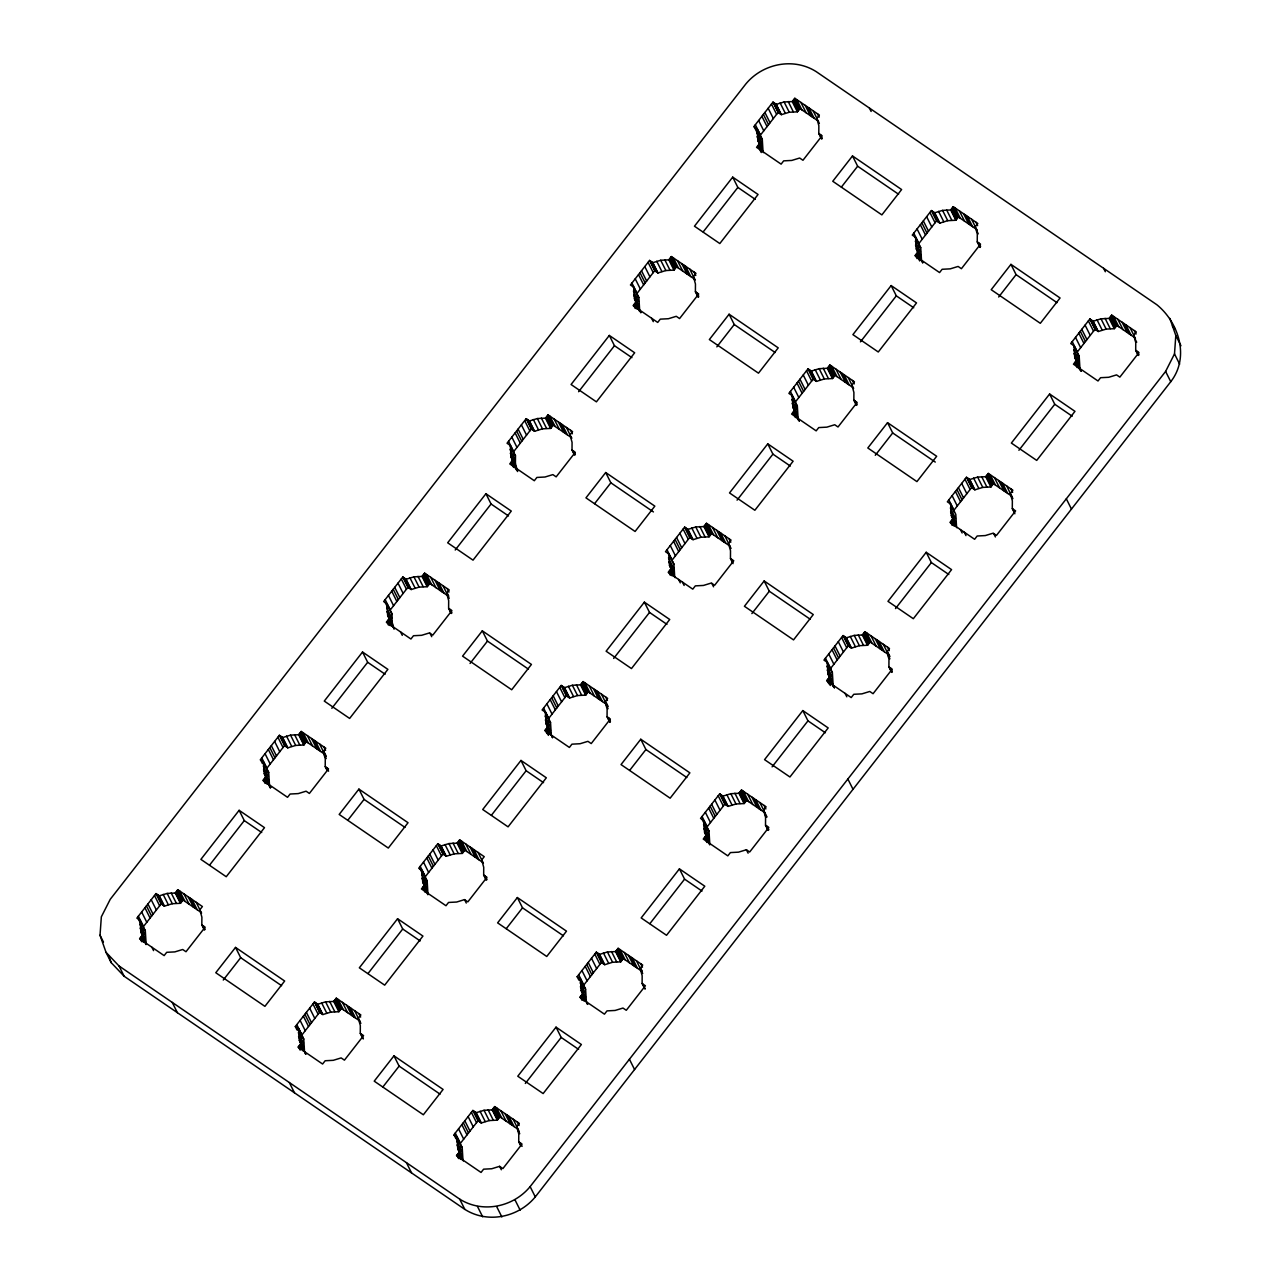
<?xml version="1.0" encoding="UTF-8"?>
<svg xmlns="http://www.w3.org/2000/svg" width="1281" height="1281" viewBox="0 0 1281 1281"><rect width="100%" height="100%" fill="white"/><g stroke="black" fill="none" stroke-linecap="round" stroke-linejoin="round"><path stroke-width="1.5" d="M100.03 935.226L101.343 916.828L110.246 899.294L745.718 84.098C762.563 63.554 793.403 57.149 816.173 71.624L1156.839 304.734C1179.048 322.78 1189.729 357.495 1170.754 381.706L535.282 1196.902C518.437 1217.446 487.597 1223.851 464.827 1209.376L124.161 976.266L111.159 962.607L106.019 952.311L100.03 935.226L103.457 942.079M106.019 952.311L119.005 965.97L459.671 1199.096C482.441 1213.555 513.281 1207.166 530.126 1186.622L1165.614 371.426L1174.501 353.892L1175.814 335.494L1169.841 318.393M146.434 944.081L140.862 931.895L140.157 920.382L136.875 918.125L155.994 893.594L159.276 895.835L164.432 906.115L172.294 903.713L180.429 903.297L182.991 900.015L177.835 889.719L175.273 893.017L167.154 893.433L159.276 895.835M140.862 931.895L146.018 942.176L145.297 930.663L140.157 920.382M204.4 930.102L201.822 924.946L201.886 917.196L199.836 909.814L202.398 906.532L177.835 889.719M264.254 773.596L270.691 787.511L264.254 773.596L263.55 762.083L260.267 759.825L279.386 735.294L282.669 737.552L287.825 747.832L295.687 745.43L303.821 744.998L306.383 741.715L301.227 731.435L298.665 734.718L290.547 735.134L282.669 737.552M269.41 783.892L268.706 772.363L263.55 762.083M299.322 1040.316L305.743 1054.215L299.322 1040.316L298.601 1028.803L295.319 1026.545L314.437 1002.014L317.736 1004.272L322.876 1014.552L330.754 1012.15L338.873 1011.718L341.435 1008.435L336.279 998.155L333.733 1001.438L325.598 1001.854L317.736 1004.272M304.462 1050.596L303.757 1039.083L298.601 1028.803M326.943 770.089L325.214 766.662L325.278 758.912L323.228 751.531L325.79 748.232L301.227 731.435M393.219 627.498L387.647 615.312L386.942 603.783L383.659 601.542L402.778 577.01L406.077 579.252L411.217 589.532L419.079 587.13L427.214 586.714L429.775 583.431L424.619 573.135L422.057 576.418L413.939 576.85L406.077 579.252M362.843 1038.523L360.281 1033.383L360.329 1025.633L358.28 1018.235L360.842 1014.952L336.279 998.155M394.084 629.211L392.034 621.829L392.098 614.079L386.942 603.783M428.286 894.218L422.714 882.033L421.993 870.504L418.711 868.262L437.83 843.731L441.128 845.972L446.268 856.252L454.147 853.851L462.265 853.418L464.827 850.136L459.687 839.856L457.125 843.138L448.99 843.571L441.128 845.972M422.714 882.033L427.854 892.313L427.149 880.8L421.993 870.504M451.184 613.503L448.622 608.363L448.67 600.613L446.621 593.231L449.183 589.949L424.619 573.135M463.338 1160.938L457.765 1148.753L457.061 1137.224L453.762 1134.982L472.897 1110.435L476.18 1112.693L481.336 1122.973L489.198 1120.571L497.332 1120.138L499.878 1116.856L494.738 1106.576L492.176 1109.858L484.042 1110.291L476.18 1112.693M517.62 471.552L511.055 457.013L510.334 445.5L507.052 443.242L526.171 418.711L529.469 420.969L534.609 431.249L542.487 428.847L550.606 428.414L553.168 425.132L548.012 414.852L545.466 418.134L537.331 418.551L529.469 420.969M457.765 1148.753L462.905 1159.033L462.201 1147.504L457.061 1137.224M486.252 880.223L483.674 875.083L483.722 867.333L481.688 859.951L484.234 856.669L459.687 839.856M517.476 470.912L515.426 463.53L515.49 455.78L510.334 445.5M546.106 723.733L552.527 737.632L546.106 723.733L545.386 712.22L542.103 709.962L561.238 685.431L564.521 687.673L569.661 697.969L577.539 695.551L585.657 695.135L588.219 691.852L583.079 681.572L580.517 684.855L572.383 685.271L564.521 687.673M520.438 1145.23L518.725 1141.803L518.773 1134.053L516.739 1126.672L519.301 1123.389L494.738 1106.576M551.246 734.013L550.542 722.5L545.386 712.22M574.577 455.219L572.015 450.079L572.063 442.313L570.013 434.932L572.575 431.649L548.012 414.852M581.158 990.453L587.595 1004.352L581.158 990.453L580.453 978.94L577.155 976.682L596.289 952.151L599.572 954.393L604.728 964.689L612.59 962.271L620.725 961.855L623.287 958.572L618.131 948.292L615.569 951.575L607.434 951.991L599.572 954.393M634.447 298.729L640.868 312.628L634.447 298.729L633.727 287.2L630.444 284.958L649.563 260.427L652.862 262.669L658.002 272.949L665.88 270.547L673.998 270.115L676.56 266.832L671.42 256.552L668.858 259.835L660.724 260.267L652.862 262.669M586.314 1000.733L585.593 989.22L580.453 978.94M609.644 721.94L607.066 716.8L607.114 709.034L605.08 701.652L607.626 698.369L583.079 681.572M639.587 309.009L638.883 297.48L633.727 287.2M675.071 577.635L669.499 565.433L668.794 553.92L665.496 551.679L684.63 527.131L687.913 529.389L693.069 539.669L700.931 537.267L709.066 536.835L711.612 533.553L706.471 523.272L703.91 526.555L695.775 526.987L687.913 529.389M644.695 988.66L642.117 983.52L642.165 975.754L640.132 968.372L642.694 965.089L618.131 948.292M669.499 565.433L674.639 575.729L673.934 564.2L668.794 553.92M697.985 296.92L695.407 291.78L695.455 284.03L693.405 276.648L695.967 273.365L671.42 256.552M710.122 844.355L704.55 832.154L703.845 820.641L700.547 818.399L719.682 793.852L722.964 796.109L728.12 806.39L735.983 803.988L744.117 803.555L746.679 800.273L741.523 789.993L738.961 793.275L730.843 793.708L722.964 796.109M763.412 152.615L757.84 140.43L757.119 128.917L753.836 126.659L772.971 102.128L776.254 104.369L781.394 114.666L789.272 112.248L797.39 111.831L799.952 108.549L794.812 98.269L792.25 101.551L784.116 101.968L776.254 104.369M704.55 832.154L709.706 842.45L708.985 830.921L703.845 820.641M733.036 563.64L730.458 558.5L730.506 550.75L728.473 543.368L731.035 540.086L706.471 523.272M757.84 140.43L762.98 150.71L762.275 139.197L757.119 128.917M792.891 407.15L799.312 421.049L792.891 407.15L792.186 395.637L788.888 393.379L808.023 368.848L811.305 371.09L816.461 381.386L824.323 378.968L832.458 378.552L835.02 375.269L829.864 364.989L827.302 368.271L819.167 368.688L811.305 371.09M768.088 830.36L765.51 825.22L765.574 817.47L763.524 810.088L766.086 806.806L741.523 789.993M798.047 417.43L797.326 405.917L792.186 395.637M821.377 138.636L818.799 133.496L818.847 125.73L816.814 118.348L819.36 115.066L794.812 98.269M827.942 673.87L834.379 687.769L827.942 673.87L827.238 662.341L823.955 660.099L843.074 635.568L846.357 637.81L851.513 648.09L859.375 645.688L867.509 645.272L870.071 641.989L864.915 631.693L862.353 634.976L854.235 635.408L846.357 637.81M833.098 684.15L832.378 672.637L827.238 662.341M856.429 405.356L853.851 400.2L853.899 392.45L851.865 385.069L854.427 381.786L829.864 364.989M916.283 248.85L922.72 262.765L916.283 248.85L915.579 237.337L912.28 235.096L931.415 210.548L934.698 212.806L939.854 223.086L947.716 220.684L955.85 220.252L958.412 216.969L953.256 206.689L950.694 209.972L942.576 210.388L934.698 212.806M891.48 672.061L888.902 666.921L888.966 659.171L886.916 651.789L889.478 648.506L864.915 631.693M921.439 259.146L920.719 247.617L915.579 237.337M956.907 527.756L951.335 515.57L950.63 504.057L947.348 501.8L966.466 477.269L969.749 479.526L974.905 489.806L982.767 487.404L990.902 486.972L993.464 483.69L988.308 473.41L985.746 476.692L977.627 477.108L969.749 479.526M951.335 515.57L956.491 525.851L955.786 514.338L950.63 504.057M979.821 247.057L977.243 241.917L977.307 234.167L975.257 226.785L977.819 223.486L953.256 206.689M1014.872 513.777L1012.294 508.637L1012.358 500.887L1010.309 493.489L1012.871 490.207L988.308 473.41M1074.727 357.287L1081.164 371.186L1074.727 357.287L1074.022 345.758L1070.74 343.516L1089.859 318.985L1093.157 321.227L1098.297 331.507L1106.176 329.105L1114.294 328.689L1116.856 325.39L1111.7 315.11L1109.154 318.393L1101.02 318.825L1093.157 321.227M1079.883 367.567L1079.178 356.054L1074.022 345.758M1138.265 355.478L1135.703 350.337L1135.751 342.587L1133.701 335.206L1136.263 331.923L1111.7 315.11M155.994 893.594L161.15 903.874L143.504 926.499L138.364 916.203M279.386 735.294L284.542 745.574L266.912 768.2L261.756 757.92M402.778 577.01L407.934 587.29L390.305 609.9L385.149 599.62M526.171 418.711L531.327 428.991L513.697 451.617L508.541 441.337M649.563 260.427L654.719 270.707L637.089 293.317L631.933 283.037M772.971 102.128L778.111 112.408L760.482 135.033L755.326 124.753M239.131 810.313L200.893 859.375L226.241 876.732L264.494 827.654L239.131 810.313L244.287 820.593L261.724 832.522M362.539 652.013L324.285 701.091L349.633 718.433L387.887 669.371L362.539 652.013L367.679 662.293L385.117 674.222M485.931 493.729L447.677 542.792L473.025 560.149L511.279 511.071L485.931 493.729L491.071 504.009L508.509 515.939M609.324 335.43L571.07 384.508L596.418 401.85L634.671 352.771L609.324 335.43L614.464 345.71L631.901 357.639M732.716 177.13L694.462 226.209L719.81 243.55L758.064 194.488L732.716 177.13L737.856 187.426L755.294 199.356M142.143 935.514L139.581 938.797L164.144 955.61L166.706 952.311L174.824 951.895L182.703 949.493L185.985 951.735L205.12 927.204L201.822 924.946M265.535 777.215L262.973 780.497L287.536 797.31L290.098 794.028L298.233 793.596L306.095 791.194L309.378 793.451L328.512 768.904L325.214 766.662M388.928 618.931L386.366 622.214L410.929 639.011L413.491 635.728L421.625 635.312L429.487 632.91L432.77 635.152L451.905 610.621L448.622 608.363M512.32 460.632L509.774 463.914L534.321 480.727L536.883 477.445L545.017 477.012L552.88 474.611L556.162 476.852L575.297 452.321L572.015 450.079M635.728 302.348L633.166 305.631L657.713 322.428L660.275 319.145L668.41 318.729L676.272 316.311L679.571 318.569L698.689 294.038L695.407 291.78M759.121 144.048L756.559 147.331L781.122 164.144L783.668 160.862L791.802 160.429L799.664 158.027L802.963 160.269L822.082 135.738L818.799 133.496M209.62 865.059L244.287 820.593M331.827 708.297L367.679 662.293M455.219 550.013L491.071 504.009M578.612 391.714L614.464 345.71M703.205 231.893L737.856 187.426M235.528 947.412L215.784 972.727L264.911 1006.354L284.654 981.022L235.528 947.412L240.684 957.692L281.612 985.697M358.92 789.112L339.177 814.444L388.303 848.054L408.047 822.722L358.92 789.112L364.076 799.392L405.004 827.414M482.313 630.828L462.569 656.144L511.695 689.754L531.439 664.439L482.313 630.828L487.469 641.108L528.396 669.114M605.705 472.529L585.961 497.861L635.088 531.471L654.831 506.139L605.705 472.529L610.861 482.809L653.422 511.936M729.097 314.229L709.354 339.561L758.48 373.171L778.224 347.856L729.097 314.229L734.253 324.525L775.181 352.531M852.505 155.946L832.762 181.278L881.872 214.888L901.616 189.556L852.505 155.946L857.646 166.226L898.573 194.232M223.262 980.045L240.684 957.692M347.808 820.256L364.076 799.392M470.047 663.446L487.469 641.108M594.592 503.673L610.861 482.809M716.832 346.863L734.253 324.525M841.393 187.09L857.646 166.226M314.437 1002.014L319.593 1012.294L301.964 1034.92L296.808 1024.64M437.83 843.731L442.986 854.011L425.356 876.62L420.2 866.34M561.238 685.431L566.378 695.711L548.748 718.337L543.592 708.057M684.63 527.131L689.77 537.428L672.141 560.037L667.001 549.757M808.023 368.848L813.163 379.128L795.533 401.754L790.393 391.458M931.415 210.548L936.571 220.844L918.925 243.454L913.785 233.174M397.59 918.733L359.337 967.812L384.684 985.153L422.938 936.075L397.59 918.733L402.73 929.013L420.168 940.943M520.983 760.434L482.729 809.512L508.077 826.853L546.33 777.791L520.983 760.434L526.139 770.73L543.56 782.659M644.375 602.15L606.121 651.212L631.469 668.57L669.723 619.492L644.375 602.15L649.531 612.43L666.953 624.359M767.767 443.85L729.513 492.929L754.861 510.27L793.115 461.208L767.767 443.85L772.923 454.147L790.345 466.06M891.16 285.567L852.906 334.629L878.27 351.987L916.523 302.908L891.16 285.567L896.316 295.847L913.737 307.776M300.587 1043.935L298.041 1047.217L322.588 1064.031L325.15 1060.748L333.284 1060.316L341.146 1057.914L344.429 1060.156L363.564 1035.624L360.281 1033.383M423.995 885.651L421.433 888.934L445.98 905.731L448.542 902.448L456.676 902.032L464.539 899.614L467.837 901.872L486.956 877.341L483.674 875.083M547.387 727.352L544.825 730.634L569.388 747.447L571.934 744.165L580.069 743.733L587.931 741.331L591.23 743.572L610.348 719.041L607.066 716.8M670.78 569.068L668.218 572.351L692.781 589.148L695.343 585.865L703.461 585.449L711.339 583.031L714.622 585.289L733.741 560.758L730.458 558.5M794.172 410.769L791.61 414.051L816.173 430.864L818.735 427.582L826.853 427.149L834.732 424.748L838.014 426.989L857.133 402.458L853.851 400.2M917.564 252.469L915.002 255.752L939.565 272.565L942.127 269.282L950.246 268.85L958.124 266.448L961.407 268.706L980.525 244.159L977.243 241.917M368.063 973.48L402.73 929.013M491.472 815.196L526.139 770.73M613.663 658.434L649.531 612.43M737.055 500.15L772.923 454.147M860.448 341.851L896.316 295.847M393.972 1055.832L374.228 1081.164L423.354 1114.774L443.098 1089.442L393.972 1055.832L399.128 1066.112L440.056 1094.134M517.364 897.549L497.62 922.864L546.747 956.475L566.49 931.159L517.364 897.549L522.52 907.829L563.448 935.835M640.772 739.249L621.029 764.581L670.139 798.191L689.883 772.859L640.772 739.249L645.912 749.529L686.84 777.535M764.165 580.95L744.421 606.281L793.531 639.892L813.275 614.56L764.165 580.95L769.305 591.246L810.249 619.251M887.557 422.666L867.813 447.982L916.924 481.608L936.667 456.276L887.557 422.666L892.697 432.946L935.274 462.073M1010.949 264.366L991.206 289.698L1040.316 323.308L1060.06 297.977L1010.949 264.366L1016.089 274.646L1057.033 302.668M382.875 1086.977L399.128 1066.112M506.267 928.677L522.52 907.829M629.66 770.393L645.912 749.529M751.883 613.583L769.305 591.246M875.275 455.299L892.697 432.946M998.684 297L1016.089 274.646M472.897 1110.435L478.037 1120.731L460.407 1143.341L455.267 1133.061M596.289 952.151L601.43 962.431L583.8 985.057L578.66 974.761M719.682 793.852L724.838 804.148L707.192 826.757L702.052 816.477M829.095 670.379L848.23 645.848L843.074 635.568M966.466 477.269L971.622 487.549L953.993 510.174L948.837 499.894M1089.859 318.985L1095.015 329.265L1077.385 351.875L1072.229 341.595M556.034 1027.154L517.78 1076.232L543.144 1093.574L581.382 1044.511L556.034 1027.154L561.19 1037.45L578.612 1049.363M679.426 868.87L641.173 917.933L666.536 935.29L704.79 886.212L679.426 868.87L684.582 879.15L702.004 891.08M802.819 710.571L764.565 759.649L789.929 776.991L828.183 727.928L802.819 710.571L807.975 720.851L825.396 732.78M926.211 552.287L887.973 601.349L913.321 618.707L951.575 569.629L926.211 552.287L931.367 562.567L948.805 574.496M1049.619 393.988L1011.366 443.066L1036.713 460.407L1074.967 411.345L1049.619 393.988L1054.759 404.268L1072.197 416.197M459.046 1152.372L456.484 1155.654L481.048 1172.451L483.61 1169.169L491.728 1168.752L499.606 1166.334L502.889 1168.592L522.008 1144.061L518.725 1141.803M582.439 994.072L579.877 997.355L604.44 1014.168L607.002 1010.885L615.12 1010.453L622.998 1008.051L626.281 1010.293L645.4 985.762L642.117 983.52M705.831 835.772L703.269 839.055L727.832 855.868L730.394 852.586L738.513 852.153L746.391 849.751L749.673 852.009L768.808 827.462L765.51 825.22M829.223 677.489L826.661 680.771L851.225 697.569L853.787 694.286L861.921 693.87L869.783 691.468L873.066 693.71L892.2 669.178L888.902 666.921M952.616 519.189L950.054 522.472L974.617 539.285L977.179 536.002L985.313 535.57L993.175 533.168L996.458 535.426L1015.593 510.879L1012.294 508.637M1076.008 360.906L1073.462 364.188L1098.009 380.985L1100.571 377.703L1108.706 377.287L1116.568 374.885L1119.85 377.126L1138.985 352.595L1135.703 350.337M525.322 1083.454L561.19 1037.45M649.915 923.617L684.582 879.15M772.107 766.855L807.975 720.851M895.499 608.571L931.367 562.567M1018.907 450.272L1054.759 404.268M799.952 108.549L818.383 121.151M958.412 216.969L976.827 229.571M1116.856 325.39L1135.27 338.008M778.111 112.408L781.394 114.666M936.571 220.844L939.854 223.086M1095.015 329.265L1098.297 331.507M760.626 138.076L762.275 139.197M919.085 246.496L920.719 247.617M1077.529 354.917L1079.178 356.054M676.56 266.832L694.991 279.45M835.02 375.269L853.434 387.871M993.464 483.69L1011.878 496.291M654.719 270.707L658.002 272.949M813.163 379.128L816.461 381.386M971.622 487.549L974.905 489.806M637.233 296.359L638.883 297.48M795.693 404.796L797.326 405.917M553.168 425.132L571.582 437.734M711.612 533.553L730.042 546.154M870.071 641.989L888.486 654.591M531.327 428.991L534.609 431.249M689.77 537.428L693.069 539.669M848.23 645.848L851.513 648.09M513.841 454.659L515.49 455.78M673.934 564.2L668.266 553.568M832.378 672.637L826.725 662.005M429.775 583.431L448.19 596.033M588.219 691.852L606.65 704.454M746.679 800.273L765.093 812.875M407.934 587.29L411.217 589.532M566.378 695.711L569.661 697.969M724.838 804.148L728.12 806.39M392.098 614.079L386.43 603.431M548.892 721.379L550.542 722.5M706.215 829.031L708.985 830.921M306.383 741.715L324.798 754.317M464.827 850.136L483.257 862.753M623.287 958.572L641.701 971.174M284.542 745.574L287.825 747.832M442.986 854.011L446.268 856.252M601.43 962.431L604.728 964.689M267.056 771.242L268.706 772.363M424.379 878.894L427.149 880.8M585.593 989.22L579.941 978.588M182.991 900.015L201.405 912.616M341.435 1008.435L359.849 1021.037M499.878 1116.856L518.309 1129.458M161.15 903.874L164.432 906.115M319.593 1012.294L322.876 1014.552M478.037 1120.731L481.336 1122.973M142.527 928.757L145.297 930.663M303.757 1039.083L298.089 1028.451M460.552 1146.383L462.201 1147.504M1172.387 325.95L1174.981 328.689M1175.814 335.494L1180.97 345.774M1174.501 353.892L1179.657 364.172M1165.614 371.426L1170.754 381.706M1103.614 268.321L1105.327 271.748M1134.342 330.61L1136.071 334.037M1130.13 327.712L1135.43 338.632M1134.982 338.825L1136.695 342.251M1125.903 324.83L1131.059 335.11M1123.981 323.517L1129.137 333.797M1137.336 351.458L1139.049 354.901M1122.06 322.204L1127.216 332.484M1136.215 350.69L1137.928 354.116M1117.849 319.321L1122.989 329.601M1113.621 316.423L1118.777 326.703M1111.3 315.622L1116.456 325.918M1110.419 316.759L1115.575 327.039M1109.554 317.88L1114.694 328.176M1109.154 318.393L1114.294 328.689M1105.071 318.361L1110.227 328.641M1101.02 318.825L1106.176 329.105M1097.016 319.786L1102.172 330.066M1092.629 320.874L1097.785 331.155M1091.508 320.106L1096.664 330.386M1090.371 319.337L1095.527 329.617M1088.37 320.891L1093.526 331.187M1085.087 325.118L1090.227 335.398M1081.788 329.329L1086.945 339.609M1080.299 331.251L1085.455 341.531M1078.81 333.156L1083.95 343.452M1075.512 337.383L1080.668 347.663M1073.51 345.406L1078.666 355.702M1073.734 349.665L1078.89 359.945M1073.974 353.524L1079.114 363.804M1075.608 361.418L1079.899 369.985M1074.727 362.539L1077.305 367.679M975.898 222.189L977.611 225.616M971.671 219.291L976.971 230.212M976.538 230.404L978.252 233.831M967.459 216.409L972.599 226.689M965.538 215.096L970.694 225.376M978.892 243.038L980.606 246.464M963.616 213.783L968.772 224.063M977.755 242.269L980.333 247.409M959.389 210.885L964.545 221.181M955.178 208.002L960.318 218.282M952.856 207.202L958.012 217.482M951.975 208.323L957.131 218.619M951.094 209.46L956.25 219.74M950.694 209.972L955.85 220.252M946.627 209.924L951.783 220.22M942.576 210.388L947.716 220.684M938.573 211.349L943.729 221.645M934.185 212.454L939.341 222.734M933.064 211.685L938.204 221.965M931.928 210.901L937.084 221.181M929.926 212.47L935.066 222.75M926.627 216.681L931.783 226.977M1066.32 498.789L1071.46 509.085M869.415 108.052L871.128 111.479M923.345 220.908L928.501 231.188M921.856 222.814L926.996 233.11M920.35 224.735L925.506 235.015M917.068 228.947L922.224 239.243M915.066 236.985L920.206 247.265M915.291 241.228L920.431 251.524M915.515 245.087L920.671 255.367M917.164 252.981L920.591 259.851M916.283 254.118L919.71 260.972M915.403 255.239L917.116 258.666M1010.949 488.894L1012.663 492.32M1006.738 486.011L1012.887 498.645M1002.511 483.129L1007.667 493.409M817.454 113.753L819.167 117.179M1000.589 481.816L1005.745 492.096M998.668 480.503L1003.824 490.783M1012.823 508.989L1014.536 512.416M813.227 110.871L819.376 123.488M994.456 477.605L999.596 487.885M809 107.972L814.156 118.268M807.094 106.659L812.234 116.955M820.448 134.617L822.162 138.044M990.229 474.723L995.385 485.003M805.173 105.346L810.313 115.642M819.312 133.848L821.89 138.988M987.907 473.922L993.063 484.202M800.945 102.464L806.101 112.744M987.027 475.043L992.183 485.339M986.146 476.18L991.302 486.46M796.734 99.582L801.874 109.862M985.746 476.692L990.902 486.972M794.412 98.781L799.552 109.061M793.531 99.902L798.671 110.182M981.678 476.644L986.834 486.94M792.651 101.039L797.791 111.319M792.25 101.551L797.39 111.831M977.627 477.108L982.767 487.404M788.183 101.503L793.323 111.783M973.624 478.069L978.78 488.365M784.116 101.968L789.272 112.248M969.237 479.174L974.393 489.454M780.129 102.928L785.269 113.208M968.116 478.389L973.256 488.685M966.979 477.621L972.135 487.901M993.688 533.52L995.401 536.947M964.977 479.19L970.117 489.47M775.742 104.017L780.882 114.313M774.605 103.249L779.761 113.529M773.484 102.48L778.624 112.76M961.695 483.401L966.835 493.681M771.466 104.049L776.622 114.329M768.184 108.261L773.34 118.541M958.396 487.629L963.552 497.909M956.907 489.534L962.063 499.83M955.418 491.456L960.558 501.736M764.901 112.472L770.041 122.768M763.396 114.393L768.552 124.673M952.119 495.667L957.275 505.963M761.907 116.315L767.063 126.595M758.624 120.526L763.764 130.806M950.118 503.705L954.409 512.272M964.257 532.191L965.97 535.618M950.342 507.949L955.482 518.245M960.414 529.565L962.143 532.992M950.582 511.808L955.722 522.088M756.607 128.564L761.763 138.844M952.215 519.702L955.658 526.555M755.486 127.78L759.777 136.362M754.349 127.011L756.927 132.151M951.335 520.839L953.913 525.979M756.831 132.808L761.987 143.088M950.454 521.959L952.183 525.386M757.071 136.667L762.227 146.947M758.72 144.561L762.147 151.414M757.84 145.698L761.266 152.551M852.505 380.473L854.219 383.9M848.278 377.591L853.578 388.495M844.067 374.692L849.207 384.973M842.145 373.379L847.285 383.659M855.5 401.337L857.213 404.764M840.224 372.066L845.38 382.362M854.363 400.553L856.076 403.995M835.997 369.184L841.153 379.464M831.785 366.302L836.925 376.582M829.464 365.501L834.62 375.781M828.583 366.622L833.739 376.902M827.702 367.759L832.858 378.039M827.302 368.271L832.458 378.552M823.235 368.223L828.391 378.503M819.167 368.688L824.323 378.968M815.18 369.649L820.336 379.929M810.793 370.737L815.949 381.033M809.656 369.969L814.812 380.249M808.535 369.2L813.675 379.48M806.534 370.769L811.674 381.049M803.235 374.981L808.391 385.261M799.952 379.192L805.109 389.472M798.463 381.114L803.603 391.394M796.958 383.035L802.114 393.315M793.676 387.246L798.832 397.526M791.674 395.285L796.814 405.565M791.882 399.528L797.038 409.808M792.122 403.387L797.278 413.667M793.772 411.281L798.063 419.848M792.891 412.402L795.469 417.558M887.557 647.193L889.27 650.62M887.317 651.276L889.895 656.416M883.346 644.311L889.494 656.929M888.197 655.408L889.911 658.834M879.118 641.413L884.258 651.693M694.062 272.052L695.775 275.479M877.197 640.1L882.353 650.38M890.551 668.058L892.265 671.484M875.275 638.787L880.431 649.067M889.414 667.273L891.992 672.413M689.835 269.154L695.135 280.075M871.064 635.904L876.204 646.184M685.607 266.272L690.763 276.552M683.686 264.959L688.842 275.239M697.04 292.901L698.769 296.327M866.837 633.006L871.993 643.302M681.78 263.646L686.92 273.926M695.919 292.132L698.497 297.272M864.515 632.206L869.671 642.502M677.553 260.764L682.709 271.044M863.634 633.342L868.79 643.622M862.753 634.463L867.91 644.759M673.326 257.865L678.482 268.145M862.353 634.976L867.509 645.272M671.02 257.065L676.16 267.345M670.139 258.202L675.279 268.482M858.286 634.944L863.442 645.224M669.258 259.322L674.398 269.602M668.858 259.835L673.998 270.115M854.235 635.408L859.375 645.688M664.791 259.803L669.931 270.083M850.232 636.369L855.388 646.649M660.724 260.267L665.88 270.547M845.844 637.458L851 647.738M656.737 261.228L661.877 271.508M844.723 636.689L849.863 646.969M843.587 635.92L848.743 646.2M841.585 637.474L846.725 647.77M652.349 262.317L657.489 272.597M651.212 261.548L656.368 271.828M650.091 260.764L655.231 271.06M838.286 641.701L843.442 651.981M648.074 262.333L653.23 272.613M644.791 266.56L649.931 276.84M835.004 645.912L840.16 656.192M833.515 647.834L838.655 658.114M832.026 649.755L837.166 660.035M641.509 270.771L646.649 281.051M640.004 272.693L645.16 282.973M828.727 653.967L833.883 664.247M638.514 274.598L643.67 284.894M845.092 693.373L846.805 696.8M825.444 658.178L830.6 668.474M635.232 278.826L640.372 289.106M828.167 666.36L829.88 669.787M826.95 666.248L832.09 676.528M651.581 318.232L653.294 321.659M827.19 670.107L832.33 680.387M633.214 286.848L638.37 297.144M828.823 678.001L833.114 686.568M827.942 679.122L830.52 684.262M633.438 291.107L638.595 301.387M828.583 682.084L830.296 685.511M827.062 680.259L828.775 683.686M633.679 294.966L638.835 305.246M635.328 302.86L639.619 311.427M634.447 303.981L637.009 309.121M633.567 305.118L635.28 308.545M729.113 538.773L730.827 542.199M847.878 779.024L853.018 789.304M724.886 535.874L731.051 548.508M720.675 532.992L725.815 543.272M718.753 531.679L723.893 541.959M716.832 530.366L721.972 540.646M730.971 558.852L732.684 562.279M712.604 527.468L717.76 537.764M708.393 524.586L713.533 534.866M706.071 523.785L711.211 534.065M705.191 524.922L710.331 535.202M704.31 526.043L709.466 536.323M703.91 526.555L709.066 536.835M699.842 526.523L704.982 536.803M695.775 526.987L700.931 537.267M691.788 527.948L696.928 538.228M687.401 529.037L692.557 539.317M686.264 528.268L691.42 538.548M685.143 527.484L690.283 537.78M711.852 583.383L713.565 586.81M683.125 529.053L688.281 539.333M679.843 533.264L684.999 543.56M676.56 537.492L681.7 547.772M675.055 539.413L680.211 549.693M673.566 541.319L678.722 551.599M670.283 545.546L675.423 555.826M682.421 582.054L684.134 585.481M668.49 557.827L673.646 568.107M678.578 579.428L680.291 582.855M668.73 561.67L673.886 571.966M670.379 569.581L673.806 576.434M669.499 570.702L672.077 575.842M668.618 571.838L670.331 575.265M764.165 805.493L765.878 808.919M759.937 802.595L766.951 816.942M764.805 813.707L766.518 817.134M755.726 799.712L760.866 809.992M570.653 430.336L572.383 433.763M753.804 798.399L758.96 808.679M767.159 826.341L768.872 829.768M751.883 797.086L757.039 807.366M766.022 825.572L767.735 828.999M566.442 427.454L571.742 438.358M747.672 794.188L752.812 804.484M562.215 424.571L567.371 434.851M560.293 423.258L565.449 433.538M573.648 451.2L575.361 454.627M743.444 791.306L748.584 801.586M558.388 421.945L563.528 432.225M572.527 450.432L574.24 453.858M741.123 790.505L746.279 800.785M554.161 419.047L559.317 429.327M740.242 791.642L745.398 801.922M739.361 792.763L744.517 803.043M549.933 416.165L555.089 426.445M738.961 793.275L744.117 803.555M547.611 415.364L552.768 425.644M546.747 416.485L551.887 426.765M734.894 793.227L740.05 803.523M545.866 417.622L551.006 427.902M545.466 418.134L550.606 428.414M730.843 793.708L735.983 803.988M541.383 418.086L546.539 428.366M726.839 794.652L731.995 804.948M537.331 418.551L542.487 428.847M722.452 795.757L727.608 806.037M533.344 419.511L538.484 429.792M721.331 794.989L726.471 805.269M720.194 794.204L725.35 804.484M746.391 849.751L748.104 853.178M718.193 795.773L723.333 806.053M528.957 420.616L534.097 430.896M527.82 419.832L532.976 430.128M526.683 419.063L531.839 429.343M714.894 799.985L720.05 810.281M524.682 420.632L529.838 430.912M521.399 424.844L526.539 435.124M711.612 804.212L716.768 814.492M710.122 806.117L715.262 816.413M708.617 808.039L713.773 818.319M518.1 429.071L523.256 439.351M516.611 430.976L521.767 441.256M705.335 812.266L710.491 822.546M515.122 432.898L520.262 443.178M511.84 437.109L516.98 447.405M703.333 820.288L708.473 830.568M702.196 819.52L707.352 829.8M703.557 824.532L708.697 834.828M703.781 828.391L708.937 838.687M509.822 445.148L514.978 455.428M705.431 836.285L709.722 844.868M704.55 837.422L707.128 842.562M510.046 449.391L515.202 459.671M510.286 453.25L515.426 463.53M511.055 457.013L516.195 467.293M511.92 461.144L516.211 469.711M511.039 462.281L513.617 467.421M605.721 697.056L607.434 700.483M605.481 701.139L608.043 706.279M601.494 694.174L607.642 706.792M606.361 705.271L608.075 708.697M597.266 691.276L602.422 701.572M595.361 689.963L600.501 700.259M608.715 717.92L610.429 721.347M593.439 688.65L598.579 698.946M607.578 717.152L610.156 722.292M589.212 685.767L594.368 696.047M585.001 682.885L590.141 693.165M582.679 682.084L587.819 692.364M581.798 683.205L586.938 693.485M580.917 684.342L586.058 694.622M580.517 684.855L585.657 695.135M576.45 684.807L581.59 695.087M572.383 685.271L577.539 695.551M568.396 686.232L573.536 696.512M564.008 687.337L569.148 697.617M562.871 686.552L568.027 696.832M561.751 685.783L566.891 696.063M559.733 687.353L564.889 697.633M556.45 691.564L561.606 701.844M553.168 695.775L558.308 706.071M551.663 697.697L556.819 707.977M550.173 699.618L555.33 709.898M546.891 703.829L552.031 714.109M544.873 711.868L550.029 722.148M545.098 716.111L550.254 726.391M545.338 719.97L550.494 730.25M546.987 727.864L550.414 734.718M546.106 729.001L548.684 734.141M546.747 731.947L548.46 735.374M545.226 730.122L546.939 733.549M640.772 963.776L642.486 967.203M640.532 967.86L642.245 971.286M636.545 960.894L642.71 973.512M632.334 957.996L637.474 968.292M447.261 588.636L448.99 592.062M630.412 956.683L635.552 966.979M447.021 592.719L448.734 596.145M628.491 955.37L633.647 965.666M642.63 983.856L645.208 989.012M443.05 585.737L449.199 598.371M624.263 952.488L629.419 962.768M438.823 582.855L443.979 593.135M436.901 581.542L442.057 591.822M450.255 609.5L451.969 612.926M620.052 949.605L625.192 959.885M434.98 580.229L440.136 590.509M449.135 608.715L450.848 612.142M617.73 948.805L622.886 959.085M430.768 577.347L435.908 587.627M616.85 949.926L622.006 960.206M615.969 951.062L621.125 961.342M426.541 574.448L431.697 584.744M615.569 951.575L620.725 961.855M424.219 573.648L429.375 583.944M423.338 574.785L428.495 585.065M611.501 951.527L616.657 961.807M422.458 575.906L427.614 586.202M422.057 576.418L427.214 586.714M607.434 951.991L612.59 962.271M417.99 576.386L423.146 586.666M603.447 952.952L608.603 963.232M413.939 576.85L419.079 587.13M599.06 954.041L604.216 964.337M409.936 577.811L415.092 588.091M597.923 953.272L603.079 963.552M596.802 952.504L601.942 962.784M594.8 954.073L599.94 964.353M405.549 578.9L410.705 589.18M404.428 578.131L409.568 588.411M403.291 577.363L408.447 587.643M430 633.262L431.713 636.689M591.502 958.284L596.658 968.564M401.289 578.916L406.445 589.212M398.007 583.143L403.147 593.423M588.219 962.495L593.375 972.791M586.73 964.417L591.87 974.697M585.225 966.338L590.381 976.618M394.708 587.355L399.864 597.635M629.419 1059.243L634.575 1069.539M393.219 589.276L398.375 599.556M581.942 970.55L587.098 980.83M391.73 591.182L396.87 601.478M388.431 595.409L393.587 605.689M578.804 977.803L583.96 988.099M577.155 976.682L578.884 980.109M580.149 982.831L585.305 993.111M580.389 986.69L585.545 996.97M400.569 631.933L402.282 635.36M582.038 994.584L585.465 1001.438M385.293 602.662L387.022 606.089M581.158 995.721L583.736 1000.861M386.654 607.69L391.794 617.97M580.277 996.842L581.99 1000.269M386.894 611.549L392.034 621.829M387.647 615.312L392.803 625.592M388.527 619.444L391.97 626.297M387.647 620.564L390.225 625.704M386.766 621.701L388.495 625.128M478.101 852.457L483.401 863.378M473.874 849.575L479.03 859.855M471.952 848.262L477.108 858.542M485.307 876.204L487.036 879.631M470.047 846.949L475.187 857.229M484.186 875.435L485.899 878.862M465.82 844.067L470.976 854.347M461.592 841.169L466.748 851.449M459.287 840.368L464.427 850.648M458.406 841.505L463.546 851.785M457.525 842.626L462.665 852.906M457.125 843.138L462.265 853.418M453.058 843.106L458.198 853.386M448.99 843.571L454.147 853.851M445.003 844.531L450.143 854.811M440.616 845.62L445.756 855.9M439.479 844.852L444.635 855.132M438.358 844.083L443.498 854.363M464.539 899.614L466.268 903.057M436.341 845.636L441.497 855.916M433.058 849.863L438.198 860.143M429.775 854.075L434.916 864.355M428.27 855.996L433.426 866.276M426.781 857.902L431.937 868.198M423.499 862.129L428.639 872.409M421.481 870.151L426.637 880.447M420.36 869.383L422.922 874.523M421.705 874.411L426.861 884.691M421.945 878.27L427.101 888.55M423.595 886.164L427.886 894.73M422.714 887.285L425.276 892.425M517.38 1122.076L519.093 1125.503M513.153 1119.178L519.317 1131.812M518.02 1130.29L519.734 1133.717M508.941 1116.295L514.081 1126.575M323.869 746.919L325.582 750.362M507.02 1114.982L512.16 1125.262M520.374 1142.924L522.088 1146.351M323.629 751.002L326.207 756.158M505.098 1113.669L510.238 1123.949M519.237 1142.156L520.951 1145.582M319.658 744.037L325.806 756.671M324.509 755.15L326.223 758.576M500.871 1110.771L506.027 1121.067M315.43 741.155L320.586 751.435M313.509 739.842L318.665 750.122M326.863 767.783L328.577 771.21M496.66 1107.889L501.8 1118.169M311.587 738.529L316.743 748.809M325.726 767.015L327.456 770.441M494.338 1107.088L499.478 1117.368M307.376 735.63L312.516 745.91M493.457 1108.225L498.597 1118.505M492.577 1109.346L497.733 1119.626M303.149 732.748L308.305 743.028M492.176 1109.858L497.332 1120.138M530.126 1186.622L535.282 1196.902M300.827 731.947L305.983 742.227M299.946 733.068L305.102 743.364M488.109 1109.826L493.249 1120.106M299.065 734.205L304.221 744.485M298.665 734.718L303.821 744.998M484.042 1110.291L489.198 1120.571M294.598 734.67L299.754 744.966M480.055 1111.251L485.211 1121.532M290.547 735.134L295.687 745.43M475.667 1112.34L480.823 1122.62M286.544 736.095L291.7 746.391M474.53 1111.572L479.686 1121.852M473.41 1110.787L478.55 1121.083M499.606 1166.334L501.319 1169.761M471.392 1112.356L476.548 1122.636M515.01 1199.897L520.166 1210.177M282.156 737.199L287.312 747.48M281.035 736.415L286.175 746.711M279.899 735.646L285.055 745.926M468.109 1116.584L473.265 1126.864M277.897 737.216L283.037 747.496M274.614 741.427L279.754 751.723M464.827 1120.795L469.967 1131.075M463.322 1122.716L468.478 1132.996M461.833 1124.622L466.989 1134.902M271.316 745.654L276.472 755.934M269.827 747.56L274.967 757.856M458.55 1128.849L463.69 1139.129M268.337 749.481L273.477 759.761M496.708 1206.67L501.864 1216.95M265.039 753.692L270.195 763.988M456.532 1136.871L461.688 1147.152M455.412 1136.103L457.125 1139.53M454.275 1135.334L456.004 1138.761M456.757 1141.131L461.913 1151.411M456.997 1144.974L462.153 1155.27M263.037 761.731L268.177 772.011M458.646 1152.884L462.073 1159.737M260.78 760.177L262.493 763.62M457.765 1154.005L460.343 1159.145M263.262 765.974L268.402 776.27M456.885 1155.142L458.598 1158.568M263.502 769.833L268.642 780.113M265.135 777.727L270.291 788.023M264.254 778.864L266.832 784.004M477.509 1206.526L482.665 1216.822M263.374 779.985L265.103 783.412M459.671 1199.096L464.827 1209.376M358.92 1013.639L360.65 1017.066M354.709 1010.757L360.858 1023.391M350.482 1007.875L355.638 1018.155M348.56 1006.562L353.716 1016.842M346.655 1005.249L351.795 1015.529M360.794 1033.735L363.372 1038.875M342.427 1002.35L347.583 1012.63M338.2 999.468L343.356 1009.748M335.878 998.668L341.034 1008.948M335.014 999.788L340.154 1010.085M334.133 1000.925L339.273 1011.205M333.733 1001.438L338.873 1011.718M329.649 1001.39L334.805 1011.686M406.445 1162.668L411.585 1172.948M325.598 1001.854L330.754 1012.15M321.611 1002.815L326.751 1013.095M317.224 1003.92L322.364 1014.2M316.087 1003.135L321.243 1013.431M314.95 1002.366L320.106 1012.647M312.948 1003.936L318.104 1014.216M309.666 1008.147L314.806 1018.427M306.367 1012.374L311.523 1022.654M304.878 1014.28L310.034 1024.56M303.389 1016.201L308.529 1026.481M300.106 1020.413L305.246 1030.709M296.968 1027.682L298.681 1031.109M300.394 1034.536L302.108 1037.962M295.319 1026.545L297.032 1029.972M298.313 1032.694L303.469 1042.974M298.553 1036.553L303.693 1046.833M300.186 1044.447L303.629 1051.301M299.322 1045.584L301.035 1049.011M298.441 1046.705L300.154 1050.132M289.33 1082.541L294.486 1092.821M196.249 902.336L201.549 913.241M192.038 899.438L197.178 909.718M190.116 898.125L195.272 908.405M203.471 926.083L205.184 929.51M188.195 896.812L193.351 907.092M202.334 925.298L204.063 928.725M183.984 893.93L189.124 904.21M179.756 891.032L184.912 901.328M177.435 890.231L182.591 900.527M176.554 891.368L181.71 901.648M175.673 892.489L180.829 902.785M175.273 893.017L180.429 903.297M171.206 892.969L176.362 903.249M167.154 893.433L172.294 903.713M163.151 894.394L168.307 904.674M158.764 895.483L163.92 905.779M157.643 894.714L162.783 904.994M156.506 893.946L161.662 904.226M154.505 895.499L159.645 905.795M151.206 899.726L156.362 910.006M147.923 903.938L153.079 914.218M146.434 905.859L151.574 916.139M144.929 907.781L150.085 918.061M141.647 911.992L146.803 922.272M139.645 920.03L144.785 930.31M138.508 919.246L141.086 924.386M151.863 947.203L153.576 950.63M139.869 924.274L145.009 934.554M140.109 928.133L145.249 938.413M141.743 936.027L146.034 944.593M140.862 937.148L143.44 942.304M172.23 1002.399L177.386 1012.679M139.981 938.284L141.695 941.711M119.005 965.97L124.161 976.266M108.773 955.754L111.159 962.607"/></g></svg>
